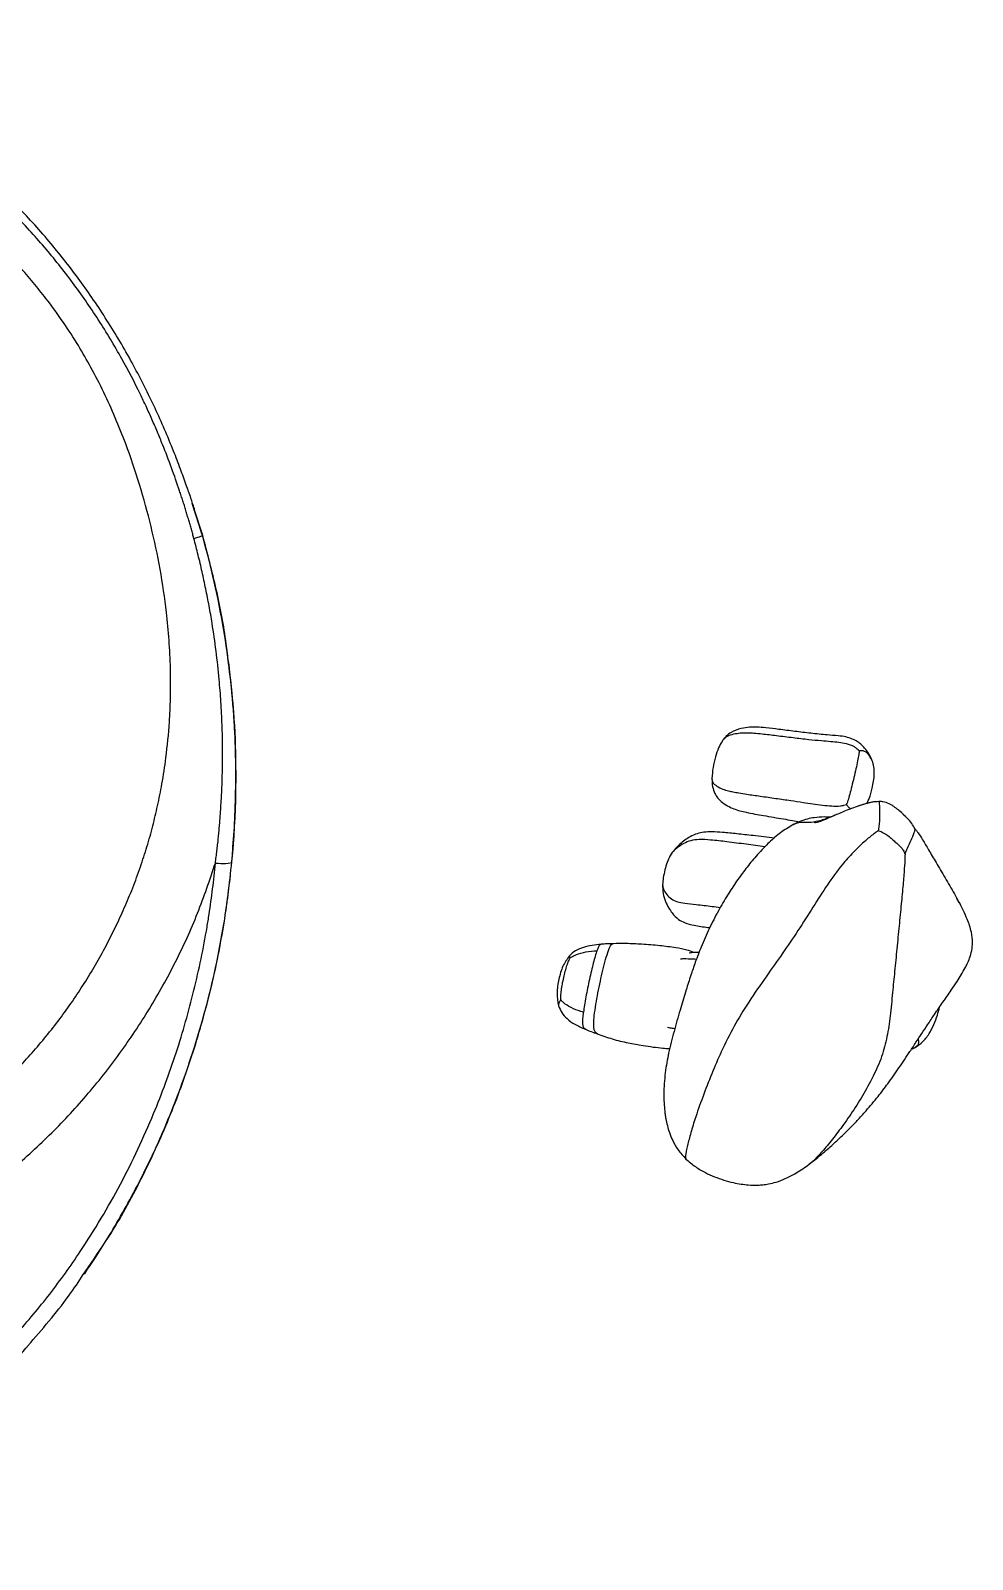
# Model space of a CAD drawing. Header units: inches. Extents: x -978 to -2, y 48 to 749.
# Drawn here: x -172.81 to -165.53, y 357.63 to 369.44 of the extents above; entities that cross this region are included whole.
import ezdxf

# ---------------------------------------------------------------- set-up
doc = ezdxf.new("R2010")
doc.units = ezdxf.units.IN
doc.header["$MEASUREMENT"] = 0

msp = doc.modelspace()

# ---------------------------------------------------------------- linework, layer by layer
at = {"color": 7, "linetype": 'Continuous', "lineweight": 25}
for p, q in [((-171.481, 365.54), (-171.559, 365.788)), ((-171.479, 365.541), (-171.545, 365.744)), ((-171.485, 365.554), (-171.505, 365.622)), ((-171.481, 365.54), (-171.479, 365.541)), ((-166.364, 363.465), (-166.407, 363.453)), ((-166.046, 363.367), (-166.063, 363.387)), ((-165.633, 362.706), (-165.652, 362.738)), ((-165.994, 361.577), (-166, 361.574)), ((-172.393, 359.836), (-172.383, 359.851))]:
    msp.add_line(p, q, dxfattribs=at)
at = {"color": 8, "linetype": 'Continuous', "lineweight": 25}
msp.add_line((-165.636, 362.709), (-165.624, 362.688), dxfattribs=at)
at = {"color": 7, "linetype": 'Continuous', "lineweight": 25}
for points, knots in [([(-171.544, 365.75), (-171.552, 365.776), (-171.572, 365.837), (-171.608, 365.938), (-171.652, 366.06), (-171.729, 366.26), (-171.846, 366.531), (-172.013, 366.862), (-172.202, 367.184), (-172.409, 367.491), (-172.598, 367.734), (-172.759, 367.922), (-172.888, 368.061), (-173.02, 368.193), (-173.161, 368.325), (-173.321, 368.463), (-173.51, 368.613), (-173.733, 368.77), (-173.992, 368.93), (-174.263, 369.073), (-174.54, 369.195), (-174.815, 369.295), (-175.114, 369.382), (-175.325, 369.421), (-175.433, 369.441)], [0, 0, 0, 0, 0.01425, 0.032742, 0.055504, 0.081166, 0.144814, 0.211319, 0.280658, 0.349066, 0.414631, 0.449865, 0.484239, 0.517751, 0.550953, 0.58843, 0.631216, 0.679312, 0.732737, 0.791505, 0.839097, 0.889712, 0.943351, 1, 1, 1, 1]), ([(-171.547, 365.519), (-171.55, 365.53), (-171.556, 365.554), (-171.566, 365.589), (-171.576, 365.625), (-171.587, 365.661), (-171.598, 365.697), (-171.609, 365.734), (-171.62, 365.772), (-171.632, 365.81), (-171.645, 365.848), (-171.673, 365.933), (-171.719, 366.066), (-171.777, 366.216), (-171.829, 366.341), (-171.871, 366.44), (-171.915, 366.537), (-171.99, 366.694), (-172.109, 366.921), (-172.282, 367.21), (-172.481, 367.497), (-172.699, 367.771), (-172.936, 368.029), (-173.191, 368.272), (-173.473, 368.504), (-173.767, 368.71), (-174.081, 368.895), (-174.4, 369.051), (-174.683, 369.162), (-174.914, 369.236), (-175.056, 369.275), (-175.165, 369.301), (-175.238, 369.317), (-175.31, 369.332), (-175.381, 369.345), (-175.429, 369.353), (-175.453, 369.357)], [0, 0, 0, 0, 0.006027, 0.012142, 0.018344, 0.024637, 0.03102, 0.037495, 0.044064, 0.050728, 0.057489, 0.06435, 0.095705, 0.128667, 0.146248, 0.165242, 0.184055, 0.201635, 0.255954, 0.318916, 0.381436, 0.443667, 0.505736, 0.567671, 0.629526, 0.695804, 0.753046, 0.816134, 0.876475, 0.907047, 0.938229, 0.950864, 0.963358, 0.975712, 0.987926, 1, 1, 1, 1]), ([(-171.542, 365.745), (-171.543, 365.746), (-171.543, 365.749), (-171.544, 365.752), (-171.545, 365.753)], [0, 0, 0, 0, 0.499991, 1, 1, 1, 1]), ([(-171.547, 365.519), (-171.525, 365.525), (-171.492, 365.536), (-171.481, 365.54), (-171.481, 365.54)], [0, 0, 0, 0, 0.571429, 1, 1, 1, 1]), ([(-171.381, 363.011), (-171.379, 363.026), (-171.374, 363.058), (-171.369, 363.106), (-171.363, 363.153), (-171.358, 363.2), (-171.354, 363.248), (-171.349, 363.295), (-171.345, 363.342), (-171.342, 363.389), (-171.339, 363.436), (-171.336, 363.483), (-171.333, 363.53), (-171.331, 363.576), (-171.329, 363.623), (-171.328, 363.669), (-171.325, 363.761), (-171.324, 363.898), (-171.328, 364.077), (-171.337, 364.255), (-171.352, 364.444), (-171.374, 364.647), (-171.398, 364.814), (-171.417, 364.93), (-171.429, 364.997), (-171.442, 365.063), (-171.455, 365.129), (-171.469, 365.195), (-171.483, 365.26), (-171.498, 365.326), (-171.514, 365.39), (-171.53, 365.455), (-171.541, 365.497), (-171.547, 365.519)], [0, 0, 0, 0, 0.018974, 0.037914, 0.05682, 0.075693, 0.094532, 0.113337, 0.132108, 0.150845, 0.169547, 0.188214, 0.206846, 0.225442, 0.244001, 0.262524, 0.281009, 0.353691, 0.425314, 0.495862, 0.565298, 0.652185, 0.737862, 0.764585, 0.791191, 0.81768, 0.844053, 0.870313, 0.896461, 0.922499, 0.948431, 0.974259, 1, 1, 1, 1]), ([(-171.253, 363.021), (-171.218, 363.383), (-171.209, 363.984), (-171.305, 364.822), (-171.413, 365.303), (-171.481, 365.54)], [0, 0, 0, 0, 2.767659, 4.612765, 6.45787, 6.45787, 6.45787, 6.45787]), ([(-171.279, 364.556), (-171.285, 364.606), (-171.306, 364.795), (-171.369, 365.125), (-171.442, 365.402), (-171.479, 365.541)], [0, 0, 0, 0, 0.149167, 0.57423, 1, 1, 1, 1]), ([(-171.247, 363.116), (-171.246, 363.123), (-171.238, 363.211), (-171.228, 363.395), (-171.221, 363.664), (-171.226, 363.952), (-171.242, 364.249), (-171.265, 364.454), (-171.277, 364.559)], [0, 0, 0, 0, 0.012879, 0.183389, 0.382912, 0.572014, 0.781886, 1, 1, 1, 1]), ([(-167.466, 363.951), (-167.475, 363.935), (-167.495, 363.898), (-167.518, 363.829), (-167.538, 363.749), (-167.542, 363.693), (-167.544, 363.665)], [0, 0, 0, 0, 0.20611, 0.448869, 0.720654, 1, 1, 1, 1]), ([(-166.305, 363.801), (-166.313, 363.82), (-166.329, 363.854), (-166.361, 363.896), (-166.391, 363.927), (-166.424, 363.952), (-166.462, 363.972), (-166.511, 363.987), (-166.577, 363.995), (-166.666, 364.001), (-166.778, 364.013), (-166.903, 364.028), (-167.019, 364.043), (-167.117, 364.055), (-167.192, 364.062), (-167.255, 364.062), (-167.324, 364.051), (-167.386, 364.028), (-167.436, 363.992), (-167.456, 363.965), (-167.466, 363.951)], [0, 0, 0, 0, 0.044674, 0.084025, 0.116045, 0.140738, 0.17466, 0.216944, 0.267326, 0.33716, 0.439017, 0.538169, 0.63671, 0.717213, 0.773041, 0.815746, 0.863745, 0.925889, 0.961533, 1, 1, 1, 1]), ([(-166.406, 363.878), (-166.406, 363.875), (-166.407, 363.867), (-166.41, 363.843), (-166.42, 363.786), (-166.447, 363.671), (-166.474, 363.558), (-166.491, 363.499), (-166.5, 363.474), (-166.504, 363.465), (-166.505, 363.463)], [0, 0, 0, 0, 0.25, 0.5, 1, 2, 3, 3.5, 3.75, 4, 4, 4, 4]), ([(-166.342, 363.48), (-166.338, 363.49), (-166.32, 363.524), (-166.302, 363.598), (-166.288, 363.681), (-166.29, 363.754), (-166.3, 363.786), (-166.305, 363.801)], [0, 0, 0, 0, 0.094042, 0.34584, 0.681771, 0.84201, 1, 1, 1, 1]), ([(-167.544, 363.665), (-167.543, 363.643), (-167.542, 363.603), (-167.525, 363.552), (-167.501, 363.514), (-167.468, 363.48), (-167.426, 363.453), (-167.36, 363.422), (-167.266, 363.399), (-167.163, 363.381), (-167.068, 363.365), (-166.993, 363.352), (-166.927, 363.341), (-166.885, 363.333), (-166.867, 363.33)], [0, 0, 0, 0, 0.075622, 0.137983, 0.187832, 0.22835, 0.300125, 0.36099, 0.48394, 0.651925, 0.749153, 0.843803, 0.933256, 1, 1, 1, 1]), ([(-181.06, 363.522), (-181.06, 363.505), (-181.06, 363.472), (-181.059, 363.422), (-181.059, 363.372), (-181.058, 363.323), (-181.056, 363.273), (-181.054, 363.223), (-181.052, 363.173), (-181.05, 363.123), (-181.047, 363.073), (-181.04, 362.957), (-181.024, 362.775), (-180.993, 362.527), (-180.954, 362.279), (-180.905, 362.033), (-180.847, 361.789), (-180.757, 361.466), (-180.621, 361.068), (-180.42, 360.605), (-180.181, 360.159), (-179.904, 359.735), (-179.589, 359.338), (-179.237, 358.973), (-178.915, 358.7), (-178.64, 358.504), (-178.355, 358.323), (-178.054, 358.166), (-177.742, 358.036), (-177.422, 357.926), (-177.093, 357.845), (-176.758, 357.795), (-176.505, 357.774), (-176.25, 357.768), (-175.912, 357.783), (-175.576, 357.828), (-175.245, 357.904), (-174.921, 358), (-174.527, 358.155), (-174.078, 358.394), (-173.658, 358.679), (-173.269, 359.004), (-172.938, 359.342), (-172.657, 359.679), (-172.382, 360.063), (-172.106, 360.526), (-171.899, 360.967), (-171.765, 361.309), (-171.682, 361.546), (-171.609, 361.786), (-171.545, 362.028), (-171.49, 362.271), (-171.453, 362.467), (-171.429, 362.615), (-171.415, 362.714), (-171.402, 362.813), (-171.39, 362.911), (-171.384, 362.978), (-171.381, 363.011)], [0, 0, 0, 0, 0.003122, 0.006246, 0.009371, 0.012497, 0.015624, 0.01875, 0.021876, 0.025001, 0.028125, 0.031247, 0.046839, 0.062454, 0.078036, 0.093649, 0.10923, 0.12484, 0.155955, 0.187205, 0.218342, 0.249607, 0.280806, 0.312086, 0.343353, 0.358995, 0.374657, 0.405969, 0.421652, 0.437307, 0.468651, 0.484323, 0.500015, 0.515708, 0.531373, 0.562711, 0.578378, 0.594061, 0.625375, 0.656652, 0.687924, 0.719213, 0.750406, 0.775403, 0.800335, 0.837858, 0.875162, 0.890767, 0.906346, 0.921955, 0.937538, 0.953157, 0.968749, 0.974998, 0.98125, 0.987504, 0.993755, 1, 1, 1, 1]), ([(-166.322, 363.478), (-166.361, 363.467), (-166.436, 363.446), (-166.542, 363.402), (-166.63, 363.364), (-166.696, 363.336), (-166.733, 363.324), (-166.751, 363.321), (-166.748, 363.323), (-166.748, 363.323)], [0, 0, 0, 0, 0.218005, 0.429528, 0.604657, 0.740003, 0.855447, 0.967484, 1, 1, 1, 1]), ([(-166.254, 363.486), (-166.263, 363.485), (-166.28, 363.485), (-166.309, 363.481), (-166.337, 363.474), (-166.372, 363.465), (-166.398, 363.456), (-166.414, 363.45)], [0, 0, 0, 0, 0.169978, 0.355761, 0.530175, 0.705014, 1, 1, 1, 1]), ([(-166.254, 363.486), (-166.254, 363.485), (-166.253, 363.484), (-166.252, 363.478), (-166.25, 363.46), (-166.25, 363.413), (-166.246, 363.353), (-166.252, 363.304), (-166.256, 363.277), (-166.258, 363.265), (-166.259, 363.262)], [0, 0, 0, 0, 0.25, 0.5, 1, 2, 3, 3.5, 3.75, 4, 4, 4, 4]), ([(-166.224, 363.484), (-166.225, 363.484), (-166.235, 363.487), (-166.245, 363.486), (-166.254, 363.486)], [0, 0, 0, 0, 0.095806, 1, 1, 1, 1]), ([(-166.063, 363.387), (-166.074, 363.397), (-166.089, 363.41), (-166.116, 363.431), (-166.135, 363.445), (-166.154, 363.459), (-166.183, 363.475), (-166.207, 363.481), (-166.224, 363.484)], [0, 0, 0, 0, 0.283773, 0.393342, 0.495712, 0.603511, 0.723964, 1, 1, 1, 1]), ([(-166.632, 363.365), (-166.647, 363.366), (-166.686, 363.368), (-166.743, 363.364), (-166.808, 363.352), (-166.868, 363.331), (-166.915, 363.311), (-166.939, 363.295), (-166.943, 363.292)], [0, 0, 0, 0, 0.151699, 0.410404, 0.566917, 0.748364, 0.96379, 1, 1, 1, 1]), ([(-166.587, 363.383), (-166.596, 363.379), (-166.635, 363.363), (-166.7, 363.338), (-166.78, 363.322), (-166.844, 363.326), (-166.892, 363.321), (-166.92, 363.304), (-166.931, 363.298)], [0, 0, 0, 0, 0.061714, 0.266038, 0.470926, 0.675124, 0.879753, 1, 1, 1, 1]), ([(-165.974, 363.274), (-165.991, 363.302), (-166.016, 363.344), (-166.055, 363.376), (-166.067, 363.386)], [0, 0, 0, 0, 0.686627, 1, 1, 1, 1]), ([(-166.931, 363.298), (-166.963, 363.279), (-167.028, 363.239), (-167.117, 363.157), (-167.202, 363.067), (-167.282, 362.97), (-167.354, 362.87), (-167.426, 362.761), (-167.497, 362.639), (-167.566, 362.505), (-167.625, 362.371), (-167.671, 362.25), (-167.709, 362.14), (-167.746, 362.024), (-167.787, 361.885), (-167.832, 361.731), (-167.874, 361.572), (-167.905, 361.409), (-167.918, 361.255), (-167.914, 361.141), (-167.906, 361.071), (-167.899, 361.029), (-167.889, 360.982), (-167.872, 360.925), (-167.846, 360.863), (-167.807, 360.792), (-167.767, 360.749), (-167.746, 360.726)], [0, 0, 0, 0, 0.038095, 0.078448, 0.125754, 0.169767, 0.212522, 0.256639, 0.305478, 0.358111, 0.410509, 0.453631, 0.490239, 0.532216, 0.582443, 0.642134, 0.702945, 0.754835, 0.810666, 0.857281, 0.869965, 0.881932, 0.900195, 0.919097, 0.941982, 0.968746, 1, 1, 1, 1]), ([(-167.061, 363.204), (-167.117, 363.21), (-167.213, 363.221), (-167.346, 363.237), (-167.452, 363.247), (-167.538, 363.253), (-167.604, 363.251), (-167.661, 363.239), (-167.725, 363.21), (-167.783, 363.166), (-167.836, 363.114), (-167.859, 363.081), (-167.87, 363.064)], [0, 0, 0, 0, 0.19086, 0.335857, 0.462187, 0.557047, 0.627402, 0.684967, 0.752203, 0.861734, 0.929647, 1, 1, 1, 1]), ([(-166.259, 363.262), (-166.256, 363.261), (-166.246, 363.258), (-166.223, 363.248), (-166.179, 363.223), (-166.128, 363.172), (-166.085, 363.139), (-166.064, 363.107), (-166.055, 363.089), (-166.052, 363.081), (-166.052, 363.079)], [0, 0, 0, 0, 0.25, 0.5, 1, 2, 3, 3.5, 3.75, 4, 4, 4, 4]), ([(-166.052, 363.079), (-166.051, 363.081), (-166.048, 363.089), (-166.04, 363.106), (-166.028, 363.137), (-166.013, 363.168), (-165.989, 363.224), (-165.978, 363.255), (-165.974, 363.268), (-165.974, 363.272), (-165.974, 363.274)], [0, 0, 0, 0, 0.25, 0.5, 1, 2, 3, 3.5, 3.75, 4, 4, 4, 4]), ([(-165.974, 363.274), (-165.97, 363.27), (-165.963, 363.261), (-165.944, 363.235), (-165.913, 363.187), (-165.868, 363.109), (-165.81, 363.011), (-165.742, 362.897), (-165.681, 362.794), (-165.647, 362.731), (-165.636, 362.709)], [0, 0, 0, 0, 0.0309165, 0.0761896, 0.1913585, 0.3346517, 0.5046641, 0.6976332, 0.8973623, 1, 1, 1, 1]), ([(-171.381, 363.011), (-171.353, 363.008), (-171.287, 363.006), (-171.254, 363.014), (-171.253, 363.021)], [0, 0, 0, 0, 0.428571, 1, 1, 1, 1]), ([(-167.87, 363.064), (-167.877, 363.048), (-167.892, 363.016), (-167.908, 362.958), (-167.92, 362.899), (-167.924, 362.863), (-167.925, 362.846)], [0, 0, 0, 0, 0.244, 0.505622, 0.773518, 1, 1, 1, 1]), ([(-171.315, 362.539), (-171.306, 362.598), (-171.287, 362.723), (-171.27, 362.862), (-171.262, 362.942), (-171.261, 362.956)], [0, 0, 0, 0, 0.424959, 0.901645, 1, 1, 1, 1]), ([(-167.925, 362.846), (-167.925, 362.823), (-167.924, 362.778), (-167.905, 362.716), (-167.88, 362.666), (-167.848, 362.618), (-167.808, 362.577), (-167.749, 362.545), (-167.671, 362.528), (-167.606, 362.518), (-167.566, 362.512), (-167.561, 362.512)], [0, 0, 0, 0, 0.125497, 0.242203, 0.342527, 0.423497, 0.550137, 0.643769, 0.779048, 0.972016, 1, 1, 1, 1]), ([(-166.793, 360.684), (-166.757, 360.712), (-166.693, 360.763), (-166.604, 360.842), (-166.535, 360.907), (-166.477, 360.964), (-166.417, 361.026), (-166.344, 361.107), (-166.265, 361.201), (-166.18, 361.312), (-166.098, 361.429), (-166.026, 361.537), (-165.968, 361.626), (-165.922, 361.695), (-165.874, 361.767), (-165.82, 361.848), (-165.76, 361.936), (-165.701, 362.02), (-165.654, 362.089), (-165.617, 362.148), (-165.59, 362.194), (-165.569, 362.237), (-165.55, 362.281), (-165.535, 362.335), (-165.528, 362.403), (-165.538, 362.486), (-165.573, 362.589), (-165.611, 362.662), (-165.632, 362.703)], [0, 0, 0, 0, 0.065944, 0.118214, 0.156717, 0.186892, 0.222722, 0.264652, 0.322375, 0.370933, 0.428289, 0.486331, 0.518904, 0.550494, 0.581866, 0.620208, 0.666911, 0.711088, 0.743318, 0.766792, 0.791889, 0.805343, 0.823184, 0.848516, 0.872934, 0.903982, 0.945479, 1, 1, 1, 1]), ([(-172.383, 359.851), (-172.356, 359.891), (-172.293, 359.984), (-172.193, 360.145), (-172.082, 360.335), (-171.972, 360.54), (-171.868, 360.749), (-171.774, 360.96), (-171.688, 361.172), (-171.606, 361.394), (-171.527, 361.635), (-171.448, 361.907), (-171.374, 362.212), (-171.335, 362.427), (-171.315, 362.54)], [0, 0, 0, 0, 0.049915, 0.116728, 0.194238, 0.275111, 0.355047, 0.434042, 0.512105, 0.590241, 0.676927, 0.774105, 0.881787, 1, 1, 1, 1]), ([(-168.647, 362.293), (-168.664, 362.268), (-168.702, 362.213), (-168.728, 362.114), (-168.747, 362.01), (-168.735, 361.942), (-168.729, 361.909)], [0, 0, 0, 0, 0.2264264, 0.4850032, 0.7529002, 1, 1, 1, 1]), ([(-168.401, 362.384), (-168.446, 362.379), (-168.514, 362.371), (-168.598, 362.337), (-168.631, 362.308), (-168.647, 362.293)], [0, 0, 0, 0, 0.52135, 0.765496, 1, 1, 1, 1]), ([(-168.639, 362.278), (-168.637, 362.28), (-168.632, 362.283), (-168.617, 362.292), (-168.583, 362.309), (-168.519, 362.326), (-168.461, 362.332), (-168.432, 362.334)], [0, 0, 0, 0, 0.25, 0.5, 1, 2, 3, 3, 3, 3]), ([(-168.429, 361.693), (-168.431, 361.694), (-168.439, 361.695), (-168.448, 361.707), (-168.456, 361.728), (-168.458, 361.757), (-168.457, 361.792), (-168.452, 361.846), (-168.441, 361.92), (-168.425, 362.009), (-168.406, 362.098), (-168.387, 362.184), (-168.366, 362.266), (-168.347, 362.328), (-168.333, 362.364), (-168.322, 362.381), (-168.314, 362.389), (-168.309, 362.388), (-168.308, 362.387)], [0, 0, 0, 0, 0.014762, 0.063428, 0.112099, 0.160774, 0.209454, 0.258142, 0.355333, 0.452746, 0.550216, 0.647685, 0.745085, 0.842211, 0.890882, 0.939547, 0.988211, 1, 1, 1, 1]), ([(-168.307, 362.388), (-168.323, 362.388), (-168.354, 362.387), (-168.385, 362.385), (-168.401, 362.384)], [0, 0, 0, 0, 0.495512, 1, 1, 1, 1]), ([(-167.684, 362.32), (-167.702, 362.327), (-167.747, 362.344), (-167.836, 362.359), (-167.952, 362.374), (-168.079, 362.384), (-168.2, 362.39), (-168.274, 362.389), (-168.309, 362.388)], [0, 0, 0, 0, 0.087317, 0.22785, 0.424249, 0.648374, 0.838692, 1, 1, 1, 1]), ([(-167.644, 362.32), (-167.657, 362.321), (-167.682, 362.322), (-167.707, 362.317), (-167.719, 362.315)], [0, 0, 0, 0, 0.544394, 1, 1, 1, 1]), ([(-168.711, 361.955), (-168.711, 361.957), (-168.711, 361.966), (-168.711, 361.99), (-168.707, 362.042), (-168.69, 362.128), (-168.669, 362.208), (-168.653, 362.251), (-168.644, 362.27), (-168.64, 362.277), (-168.639, 362.278)], [0, 0, 0, 0, 0.25, 0.5, 1, 2, 3, 3.5, 3.75, 4, 4, 4, 4]), ([(-168.536, 361.858), (-168.564, 361.866), (-168.617, 361.885), (-168.671, 361.915), (-168.696, 361.937), (-168.707, 361.949), (-168.71, 361.953), (-168.711, 361.955)], [0, 0, 0, 0, 1, 2, 2.5, 2.75, 3, 3, 3, 3]), ([(-168.729, 361.909), (-168.722, 361.892), (-168.706, 361.854), (-168.662, 361.805), (-168.6, 361.761), (-168.55, 361.74), (-168.523, 361.728)], [0, 0, 0, 0, 0.200794, 0.426883, 0.689111, 1, 1, 1, 1]), ([(-165.994, 361.575), (-165.968, 361.59), (-165.92, 361.619), (-165.866, 361.689), (-165.828, 361.762), (-165.802, 361.832), (-165.79, 361.878), (-165.785, 361.899)], [0, 0, 0, 0, 0.258835, 0.475851, 0.665351, 0.844515, 1, 1, 1, 1]), ([(-168.522, 361.727), (-168.507, 361.721), (-168.476, 361.709), (-168.445, 361.698), (-168.43, 361.692)], [0, 0, 0, 0, 0.5029471, 1, 1, 1, 1]), ([(-168.43, 361.693), (-168.392, 361.679), (-168.313, 361.65), (-168.194, 361.622), (-168.089, 361.603), (-167.999, 361.59), (-167.93, 361.582), (-167.888, 361.579), (-167.87, 361.578)], [0, 0, 0, 0, 0.2115647, 0.4321657, 0.6380354, 0.7757374, 0.9081812, 1, 1, 1, 1]), ([(-167.747, 360.727), (-167.722, 360.706), (-167.675, 360.665), (-167.577, 360.608), (-167.477, 360.568), (-167.384, 360.543), (-167.32, 360.531), (-167.256, 360.524), (-167.2, 360.522), (-167.147, 360.526), (-167.1, 360.533), (-167.042, 360.547), (-166.971, 360.575), (-166.885, 360.619), (-166.825, 360.661), (-166.792, 360.685)], [0, 0, 0, 0, 0.08998, 0.173866, 0.315858, 0.388088, 0.444959, 0.496749, 0.567291, 0.600815, 0.645094, 0.705463, 0.783592, 0.881184, 1, 1, 1, 1]), ([(-172.808, 359.308), (-172.7, 359.432), (-172.55, 359.607), (-172.423, 359.799), (-172.388, 359.853)], [0, 0, 0, 0, 0.715852, 1, 1, 1, 1])]:
    msp.add_open_spline(points, degree=3, knots=knots, dxfattribs=at)
at = {"color": 8, "linetype": 'Continuous', "lineweight": 25}
for points, knots in [([(-174.116, 360.52), (-174.04, 360.56), (-173.884, 360.643), (-173.657, 360.786), (-173.436, 360.944), (-173.225, 361.116), (-173.01, 361.314), (-172.793, 361.543), (-172.581, 361.804), (-172.39, 362.08), (-172.251, 362.319), (-172.152, 362.516), (-172.083, 362.665), (-172.018, 362.82), (-171.96, 362.979), (-171.908, 363.138), (-171.864, 363.295), (-171.826, 363.457), (-171.791, 363.632), (-171.758, 363.848), (-171.736, 364.068), (-171.726, 364.298), (-171.726, 364.509), (-171.737, 364.731), (-171.761, 364.987), (-171.804, 365.281), (-171.875, 365.612), (-171.964, 365.936), (-172.059, 366.215), (-172.153, 366.451), (-172.242, 366.648), (-172.338, 366.834), (-172.441, 367.014), (-172.557, 367.192), (-172.674, 367.354), (-172.789, 367.497), (-172.894, 367.618), (-173.006, 367.736), (-173.125, 367.852), (-173.25, 367.964), (-173.38, 368.071), (-173.506, 368.166), (-173.606, 368.238), (-173.665, 368.276), (-173.683, 368.287)], [0, 0, 0, 0, 0.026957, 0.055811, 0.084621, 0.11274, 0.1419, 0.17696, 0.212841, 0.24817, 0.283784, 0.300842, 0.318352, 0.336316, 0.354735, 0.37232, 0.390214, 0.40709, 0.425692, 0.447619, 0.47738, 0.496638, 0.521429, 0.544698, 0.567601, 0.603067, 0.638554, 0.674022, 0.709482, 0.732898, 0.756441, 0.780425, 0.802085, 0.825742, 0.85137, 0.868751, 0.886849, 0.904904, 0.922333, 0.941874, 0.96021, 0.977347, 0.993291, 1, 1, 1, 1]), ([(-171.253, 363.021), (-171.242, 363.161), (-171.22, 363.441), (-171.22, 363.863), (-171.238, 364.235), (-171.268, 364.465), (-171.279, 364.556)], [0, 0, 0, 0, 0.274114, 0.548127, 0.822142, 1, 1, 1, 1]), ([(-166.406, 363.878), (-166.411, 363.882), (-166.422, 363.894), (-166.454, 363.916), (-166.503, 363.933), (-166.564, 363.943), (-166.629, 363.949), (-166.706, 363.955), (-166.804, 363.964), (-166.919, 363.978), (-167.04, 363.993), (-167.141, 364.005), (-167.214, 364.012), (-167.262, 364.016), (-167.306, 364.015), (-167.351, 364.011), (-167.403, 364.001), (-167.444, 363.981), (-167.461, 363.959), (-167.466, 363.951)], [0, 0, 0, 0, 0.016761, 0.04036, 0.0969, 0.150186, 0.205592, 0.271651, 0.358155, 0.46797, 0.583929, 0.685282, 0.743453, 0.786616, 0.821108, 0.870031, 0.922994, 0.9749, 1, 1, 1, 1]), ([(-166.306, 363.801), (-166.312, 363.814), (-166.326, 363.841), (-166.353, 363.871), (-166.384, 363.88), (-166.4, 363.878), (-166.406, 363.878)], [0, 0, 0, 0, 0.338475, 0.722967, 0.884231, 1, 1, 1, 1]), ([(-167.543, 363.665), (-167.544, 363.662), (-167.544, 363.651), (-167.535, 363.628), (-167.506, 363.603), (-167.462, 363.582), (-167.42, 363.569), (-167.378, 363.56), (-167.331, 363.552), (-167.261, 363.541), (-167.165, 363.527), (-167.052, 363.511), (-166.942, 363.495), (-166.846, 363.481), (-166.765, 363.469), (-166.691, 363.458), (-166.621, 363.451), (-166.565, 363.45), (-166.526, 363.456), (-166.511, 363.461), (-166.505, 363.463)], [0, 0, 0, 0, 0.011542, 0.036068, 0.086663, 0.139088, 0.1883, 0.223287, 0.266912, 0.325262, 0.418785, 0.525788, 0.629719, 0.715204, 0.780846, 0.846654, 0.907361, 0.962021, 0.984388, 1, 1, 1, 1]), ([(-166.505, 363.463), (-166.5, 363.457), (-166.489, 363.443), (-166.479, 363.434), (-166.473, 363.429)], [0, 0, 0, 0, 0.456641, 1, 1, 1, 1]), ([(-166.259, 363.262), (-166.264, 363.258), (-166.279, 363.248), (-166.316, 363.219), (-166.376, 363.168), (-166.457, 363.09), (-166.555, 362.981), (-166.657, 362.838), (-166.765, 362.668), (-166.877, 362.49), (-166.998, 362.313), (-167.13, 362.128), (-167.261, 361.94), (-167.376, 361.749), (-167.467, 361.567), (-167.548, 361.38), (-167.617, 361.201), (-167.673, 361.042), (-167.712, 360.913), (-167.736, 360.818), (-167.75, 360.749), (-167.747, 360.735), (-167.746, 360.729)], [0, 0, 0, 0, 0.005893, 0.01492, 0.039104, 0.070247, 0.107057, 0.163719, 0.226341, 0.291256, 0.355193, 0.416709, 0.49179, 0.562485, 0.635554, 0.695756, 0.759066, 0.823749, 0.872467, 0.919722, 0.964078, 1, 1, 1, 1]), ([(-167.134, 363.136), (-167.182, 363.143), (-167.281, 363.156), (-167.421, 363.175), (-167.542, 363.188), (-167.636, 363.195), (-167.707, 363.187), (-167.765, 363.162), (-167.815, 363.127), (-167.853, 363.094), (-167.866, 363.068), (-167.869, 363.062)], [0, 0, 0, 0, 0.179765, 0.367031, 0.525961, 0.639004, 0.721926, 0.800847, 0.887913, 0.973411, 1, 1, 1, 1]), ([(-174.143, 359.901), (-174.1, 359.919), (-173.93, 359.99), (-173.648, 360.147), (-173.298, 360.371), (-172.969, 360.625), (-172.66, 360.905), (-172.375, 361.209), (-172.117, 361.536), (-171.886, 361.882), (-171.684, 362.245), (-171.512, 362.621), (-171.424, 362.881), (-171.381, 363.011)], [0, 0, 0, 0, 0.032014, 0.128118, 0.224442, 0.320997, 0.417769, 0.514729, 0.611844, 0.709042, 0.806222, 0.903272, 1, 1, 1, 1]), ([(-172.388, 359.853), (-172.326, 359.942), (-172.166, 360.172), (-171.949, 360.569), (-171.733, 361.038), (-171.556, 361.522), (-171.416, 362.015), (-171.311, 362.516), (-171.272, 362.853), (-171.253, 363.021)], [0, 0, 0, 0, 0.094119, 0.245331, 0.396426, 0.54742, 0.698339, 0.849185, 1, 1, 1, 1]), ([(-166.052, 363.079), (-166.052, 363.071), (-166.053, 363.034), (-166.058, 362.956), (-166.068, 362.835), (-166.082, 362.687), (-166.098, 362.522), (-166.115, 362.349), (-166.132, 362.178), (-166.149, 362.006), (-166.165, 361.836), (-166.188, 361.669), (-166.231, 361.51), (-166.298, 361.358), (-166.38, 361.211), (-166.47, 361.071), (-166.559, 360.946), (-166.643, 360.837), (-166.715, 360.757), (-166.763, 360.707), (-166.787, 360.69), (-166.795, 360.685)], [0, 0, 0, 0, 0.007233, 0.034876, 0.074809, 0.124948, 0.182795, 0.24498, 0.307433, 0.365968, 0.429351, 0.486233, 0.543149, 0.60579, 0.672857, 0.740793, 0.806591, 0.870302, 0.933068, 0.980211, 1, 1, 1, 1]), ([(-167.925, 362.846), (-167.924, 362.833), (-167.921, 362.805), (-167.895, 362.767), (-167.859, 362.733), (-167.812, 362.71), (-167.746, 362.699), (-167.655, 362.69), (-167.563, 362.679), (-167.5, 362.671), (-167.479, 362.668)], [0, 0, 0, 0, 0.091571, 0.203647, 0.317222, 0.419612, 0.529155, 0.680773, 0.894556, 1, 1, 1, 1]), ([(-168.401, 362.383), (-168.403, 362.382), (-168.41, 362.382), (-168.42, 362.365), (-168.428, 362.345), (-168.432, 362.334)], [0, 0, 0, 0, 0.246559, 0.613393, 1, 1, 1, 1]), ([(-168.646, 362.292), (-168.646, 362.292), (-168.646, 362.291), (-168.641, 362.283), (-168.639, 362.278)], [0, 0, 0, 0, 0.4580425, 1, 1, 1, 1]), ([(-167.664, 362.267), (-167.672, 362.267), (-167.698, 362.269), (-167.737, 362.27), (-167.77, 362.271), (-167.784, 362.269), (-167.786, 362.269)], [0, 0, 0, 0, 0.205363, 0.638682, 0.950665, 1, 1, 1, 1]), ([(-168.711, 361.955), (-168.716, 361.948), (-168.727, 361.932), (-168.732, 361.917), (-168.729, 361.91), (-168.729, 361.91)], [0, 0, 0, 0, 0.416255, 0.929253, 1, 1, 1, 1]), ([(-168.521, 361.729), (-168.523, 361.729), (-168.531, 361.73), (-168.538, 361.745), (-168.542, 361.771), (-168.542, 361.81), (-168.538, 361.841), (-168.536, 361.858)], [0, 0, 0, 0, 0.0820802, 0.2987033, 0.5207069, 0.7526409, 1, 1, 1, 1]), ([(-167.887, 361.743), (-167.887, 361.743), (-167.876, 361.74), (-167.856, 361.737), (-167.837, 361.735), (-167.83, 361.734)], [0, 0, 0, 0, 0.00884, 0.65588, 1, 1, 1, 1]), ([(-165.95, 361.653), (-165.949, 361.643), (-165.945, 361.616), (-165.961, 361.592), (-165.984, 361.582), (-165.994, 361.577)], [0, 0, 0, 0, 0.257956, 0.708081, 1, 1, 1, 1]), ([(-179.229, 358.807), (-179.171, 358.756), (-179.028, 358.626), (-178.781, 358.441), (-178.49, 358.25), (-178.185, 358.082), (-177.867, 357.939), (-177.539, 357.821), (-177.202, 357.73), (-176.858, 357.668), (-176.51, 357.635), (-176.16, 357.631), (-175.812, 357.657), (-175.466, 357.711), (-175.127, 357.794), (-174.796, 357.903), (-174.474, 358.038), (-174.164, 358.196), (-173.867, 358.377), (-173.535, 358.611), (-173.184, 358.912), (-172.928, 359.16), (-172.814, 359.301), (-172.808, 359.308)], [0, 0, 0, 0, 0.032109, 0.080237, 0.128423, 0.176653, 0.224909, 0.273204, 0.321542, 0.369899, 0.418264, 0.466622, 0.514964, 0.563294, 0.611605, 0.659886, 0.708109, 0.756263, 0.804386, 0.852489, 0.92456, 0.996509, 1, 1, 1, 1])]:
    msp.add_open_spline(points, degree=3, knots=knots, dxfattribs=at)
at = {"color": 7, "linetype": 'Continuous', "lineweight": 25}
msp.add_open_spline([(-168.432, 362.334), (-168.441, 362.31), (-168.46, 362.244), (-168.491, 362.114), (-168.519, 361.975), (-168.532, 361.893), (-168.536, 361.858)], degree=3, dxfattribs=at)

doc.saveas('drawing.dxf')
